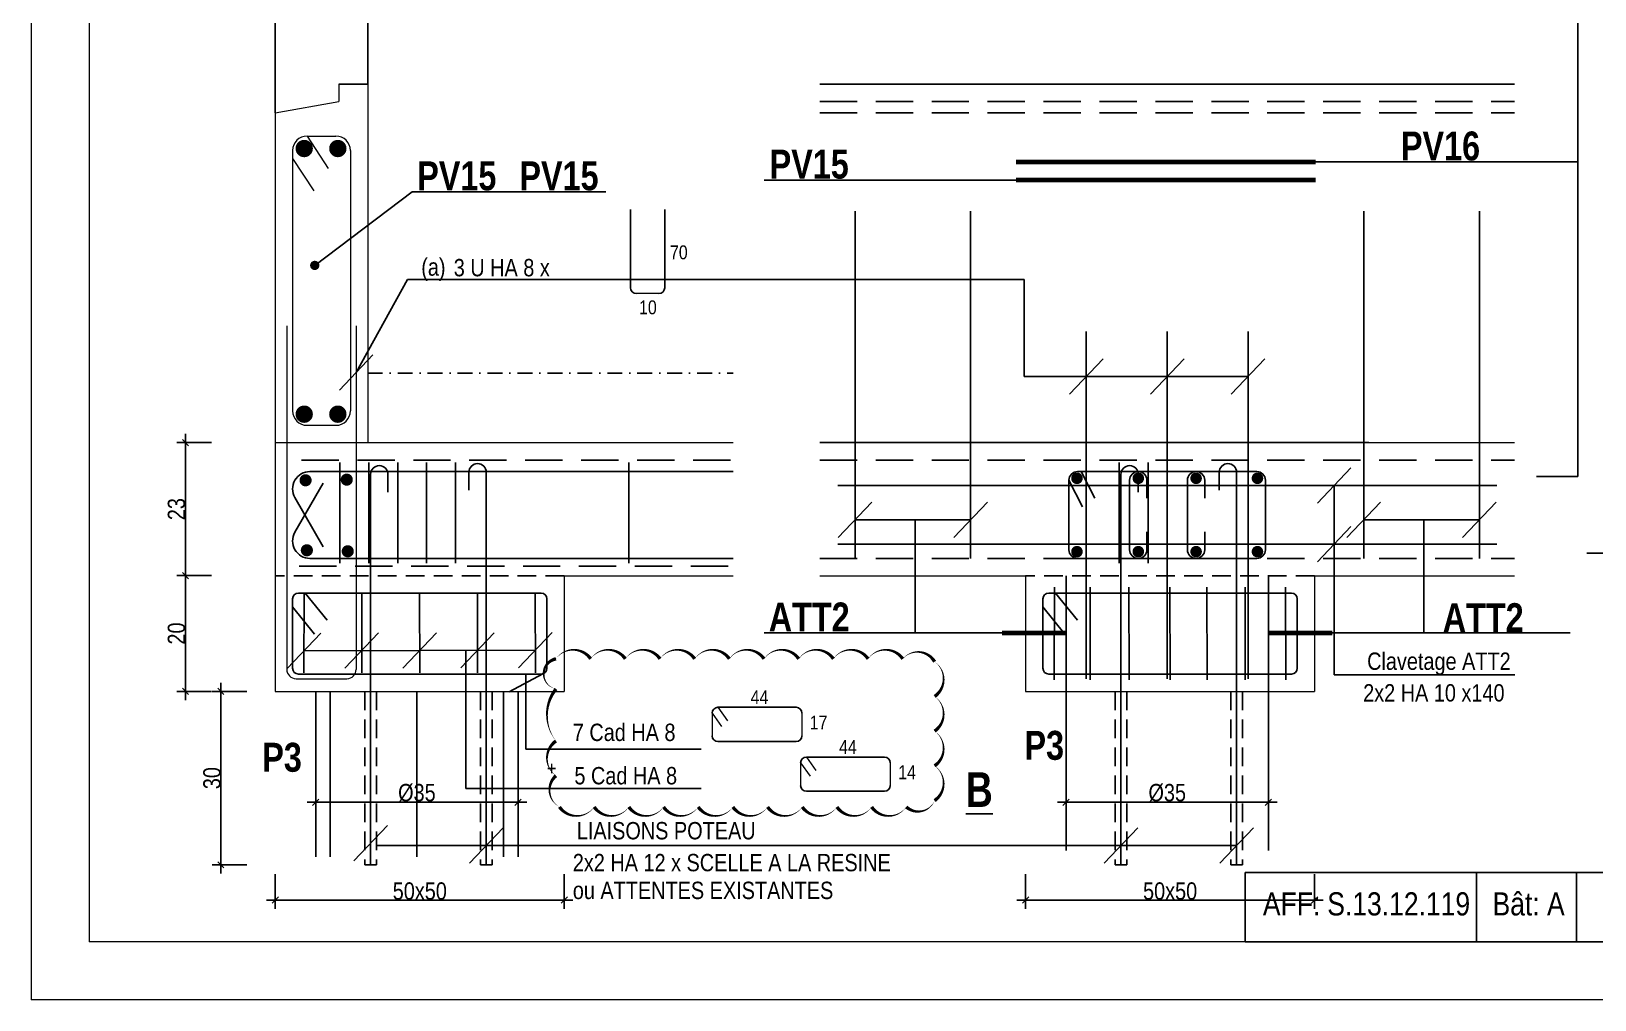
# Model space of a CAD drawing. Header units: centimetres. Extents: x 26838 to 35143, y -19090 to -13510.
# Drawn here: x 33043 to 34395, y -14995 to -14158 of the extents above; entities that cross this region are included whole.
import ezdxf
from ezdxf.enums import TextEntityAlignment as Align

# ---------------------------------------------------------------- set-up
doc = ezdxf.new("R2010")
doc.units = ezdxf.units.CM
doc.header["$LTSCALE"] = 25.4
doc.header["$PDMODE"] = 1
doc.header["$PDSIZE"] = -2
doc.linetypes.add('CACHEX2', pattern=[19.05, 12.7, -6.35])
doc.linetypes.add('TIRETPTX2', pattern=[50.8, 25.4, -12.7, 0, -12.7])
for name, color, linetype in [('01_cote_gen', 4, 'Continuous'), ('01_fenetres', 171, 'Continuous'), ('01_linteaux', 2, 'Continuous'), ('01_murs_sup', 2, 'CACHEX2'), ('01_poch_BN', 9, 'Continuous'), ('01_poch_murs', 253, 'Continuous'), ('01_texte', 230, 'Continuous'), ('AA_COTES', 2, 'Continuous')]:
    doc.layers.add(name, color=color, linetype=linetype)
for name, color, linetype, lineweight in [('01_murs_coup', 5, 'Continuous', 60), ('01_résv', 32, 'Continuous', 9), ('01_sem', 42, 'Continuous', 15)]:
    doc.layers.add(name, color=color, linetype=linetype, lineweight=lineweight)
doc.styles.add('impact', font='impact.ttf')
doc.styles.add('STYLE2', font='ARIALN.TTF')
doc.styles.add('Titre', font='ariblk.ttf')
doc.dimstyles.new('JB25', dxfattribs={"dimscale": 0.1, "dimtxt": 150, "dimasz": 15, "dimexe": 0.1, "dimexo": 0.1, "dimgap": 0.09, "dimtad": 1, "dimdec": 1, "dimlfac": 0.5, "dimdsep": 46, "dimtxsty": 'STYLE2', "dimblk1": 'BOND_G', "dimblk2": 'BOND_D', "dimsah": 1, "dimcen": 1.5, "dimdle": 0.01, "dimse1": 1, "dimse2": 1, "dimclrd": 4, "dimclre": 2, "dimclrt": 6, "dimazin": 2, "dimtfac": 2.333333, "dimtdec": 1, "dimtix": 1, "dimtmove": 2, "dimatfit": 3, "dimldrblk": 'BOND_G', "dimfxl": 1, "dimtolj": 1, "dimtzin": 0, "dimarcsym": 0})
doc.dimstyles.new('JB50', dxfattribs={"dimscale": 0.1, "dimtxt": 150, "dimasz": 15, "dimexe": 0.1, "dimexo": 0.1, "dimgap": 0.09, "dimtad": 1, "dimdec": 1, "dimdsep": 46, "dimtxsty": 'STYLE2', "dimblk1": 'BOND_G', "dimblk2": 'BOND_D', "dimsah": 1, "dimcen": 1.5, "dimdle": 0.01, "dimse1": 1, "dimse2": 1, "dimclrd": 4, "dimclre": 2, "dimclrt": 6, "dimazin": 2, "dimtfac": 2.333333, "dimtdec": 1, "dimtix": 1, "dimtmove": 2, "dimatfit": 3, "dimldrblk": 'BOND_G', "dimfxl": 1, "dimtolj": 1, "dimtzin": 0, "dimarcsym": 0})

# ---------------------------------------------------------------- blocks, each defined once
blk = doc.blocks.new('BOND_G')
at = {"layer": 'AA_COTES', "color": 0}
for p, q in [((0, -5), (0, 15)), ((5, 0), (-5, 0)), ((1.77, 1.77), (-1.77, -1.77))]:
    blk.add_line(p, q, dxfattribs=at)
blk = doc.blocks.new('BOND_D')
at = {"layer": 'AA_COTES', "color": 0}
for p, q in [((5, 0), (-5, 0)), ((-1.77, -1.77), (1.77, 1.77)), ((0, 5), (0, -15))]:
    blk.add_line(p, q, dxfattribs=at)
blk = doc.blocks.new('*D172')
at = {"color": 4, "lineweight": -2, "transparency": 16777216}
blk.add_line((34111.2, -14824.5), (33939.2, -14824.5), dxfattribs=at)
at = {"layer": 'Defpoints', "color": 0, "transparency": 16777216}
for p in [(33937.7, -14802.5), (34112.7, -14802.5), (33937.7, -14824.5)]:
    blk.add_point(p, dxfattribs=at)
at = {"color": 4, "lineweight": -2, "transparency": 16777216, "xscale": 1.5, "yscale": 1.5, "zscale": 1.5, "rotation": 180}
blk.add_blockref('BOND_D', (33937.7, -14824.5), dxfattribs=at)
at = {"color": 4, "lineweight": -2, "transparency": 16777216, "xscale": 1.5, "yscale": 1.5, "zscale": 1.5}
blk.add_blockref('BOND_G', (34112.7, -14824.5), dxfattribs=at)
at = {"color": 6, "transparency": 16777216, "insert": (34025.2, -14816.4), "char_height": 15, "attachment_point": 5, "style": 'STYLE2'}
blk.add_mtext('\\A1;%%C35', dxfattribs=at)
blk = doc.blocks.new('*D173')
at = {"color": 4, "lineweight": -2, "transparency": 16777216}
blk.add_line((33462.2, -14824.5), (33290.2, -14824.5), dxfattribs=at)
at = {"layer": 'Defpoints', "color": 0, "transparency": 16777216}
for p in [(33288.7, -14802.5), (33463.7, -14802.5), (33288.7, -14824.5)]:
    blk.add_point(p, dxfattribs=at)
at = {"color": 4, "lineweight": -2, "transparency": 16777216, "xscale": 1.5, "yscale": 1.5, "zscale": 1.5, "rotation": 180}
blk.add_blockref('BOND_D', (33288.7, -14824.5), dxfattribs=at)
at = {"color": 4, "lineweight": -2, "transparency": 16777216, "xscale": 1.5, "yscale": 1.5, "zscale": 1.5}
blk.add_blockref('BOND_G', (33463.7, -14824.5), dxfattribs=at)
at = {"color": 6, "transparency": 16777216, "insert": (33376.2, -14816.4), "char_height": 15, "attachment_point": 5, "style": 'STYLE2'}
blk.add_mtext('\\A1;%%C35', dxfattribs=at)
blk = doc.blocks.new('*D176')
at = {"color": 4, "lineweight": -2, "transparency": 16777216}
blk.add_line((33206.7, -14877.1), (33206.7, -14730.1), dxfattribs=at)
at = {"layer": 'Defpoints', "color": 0, "transparency": 16777216}
for p in [(33206.7, -14728.6), (33426.2, -14728.6), (33436.2, -14878.6)]:
    blk.add_point(p, dxfattribs=at)
at = {"color": 4, "lineweight": -2, "transparency": 16777216, "xscale": 1.5, "yscale": 1.5, "zscale": 1.5}
for name, p, rotation in [('BOND_D', (33206.7, -14728.6), 90), ('BOND_G', (33206.7, -14878.6), 270)]:
    blk.add_blockref(name, p, dxfattribs=dict(at, rotation=rotation))
at = {"color": 6, "transparency": 16777216, "insert": (33199, -14803.6), "char_height": 15, "attachment_point": 5, "rotation": 90, "style": 'STYLE2'}
blk.add_mtext('\\A1;30', dxfattribs=at)
blk = doc.blocks.new('*D174')
at = {"layer": '01_poch_BN', "color": 4, "lineweight": -2, "transparency": 16777216}
blk.add_line((33176, -14627.1), (33176, -14515.1), dxfattribs=at)
at = {"layer": 'Defpoints', "color": 0, "transparency": 16777216}
for p in [(33176, -14513.6), (33253.7, -14513.6), (33253.7, -14628.6)]:
    blk.add_point(p, dxfattribs=at)
at = {"layer": '01_poch_BN', "color": 4, "lineweight": -2, "transparency": 16777216, "xscale": 1.5, "yscale": 1.5, "zscale": 1.5}
for name, p, rotation in [('BOND_D', (33176, -14513.6), 90), ('BOND_G', (33176, -14628.6), 270)]:
    blk.add_blockref(name, p, dxfattribs=dict(at, rotation=rotation))
at = {"layer": '01_poch_BN', "color": 6, "transparency": 16777216, "insert": (33168.3, -14571.1), "char_height": 15, "attachment_point": 5, "rotation": 90, "style": 'STYLE2'}
blk.add_mtext('\\A1;23', dxfattribs=at)
blk = doc.blocks.new('*D177')
at = {"layer": '01_poch_BN', "color": 4, "lineweight": -2, "transparency": 16777216}
blk.add_line((33502.2, -14909), (33255.2, -14909), dxfattribs=at)
at = {"layer": 'Defpoints', "color": 0, "transparency": 16777216}
for p in [(33253.7, -14728.6), (33503.7, -14728.6), (33253.7, -14909)]:
    blk.add_point(p, dxfattribs=at)
at = {"layer": '01_poch_BN', "color": 4, "lineweight": -2, "transparency": 16777216, "xscale": 1.5, "yscale": 1.5, "zscale": 1.5, "rotation": 180}
blk.add_blockref('BOND_D', (33253.7, -14909), dxfattribs=at)
at = {"layer": '01_poch_BN', "color": 4, "lineweight": -2, "transparency": 16777216, "xscale": 1.5, "yscale": 1.5, "zscale": 1.5}
blk.add_blockref('BOND_G', (33503.7, -14909), dxfattribs=at)
at = {"layer": '01_poch_BN', "color": 6, "transparency": 16777216, "insert": (33378.7, -14901.3), "char_height": 15, "attachment_point": 5, "style": 'STYLE2'}
blk.add_mtext('\\A1;50x50', dxfattribs=at)
blk = doc.blocks.new('*D175')
at = {"layer": '01_poch_BN', "color": 4, "lineweight": -2, "transparency": 16777216}
blk.add_line((34151.2, -14909), (33904.2, -14909), dxfattribs=at)
at = {"layer": 'Defpoints', "color": 0, "transparency": 16777216}
for p in [(33902.7, -14728.6), (34152.7, -14728.6), (33902.7, -14909)]:
    blk.add_point(p, dxfattribs=at)
at = {"layer": '01_poch_BN', "color": 4, "lineweight": -2, "transparency": 16777216, "xscale": 1.5, "yscale": 1.5, "zscale": 1.5, "rotation": 180}
blk.add_blockref('BOND_D', (33902.7, -14909), dxfattribs=at)
at = {"layer": '01_poch_BN', "color": 4, "lineweight": -2, "transparency": 16777216, "xscale": 1.5, "yscale": 1.5, "zscale": 1.5}
blk.add_blockref('BOND_G', (34152.7, -14909), dxfattribs=at)
at = {"layer": '01_poch_BN', "color": 6, "transparency": 16777216, "insert": (34027.7, -14901.3), "char_height": 15, "attachment_point": 5, "style": 'STYLE2'}
blk.add_mtext('\\A1;50x50', dxfattribs=at)
blk = doc.blocks.new('*D180')
at = {"layer": '01_poch_BN', "color": 4, "lineweight": -2, "transparency": 16777216}
blk.add_line((33176, -14727.1), (33176, -14630.1), dxfattribs=at)
at = {"layer": 'Defpoints', "color": 0, "transparency": 16777216}
for p in [(33176, -14628.6), (33198.5, -14628.6), (33229.2, -14728.6)]:
    blk.add_point(p, dxfattribs=at)
at = {"layer": '01_poch_BN', "color": 4, "lineweight": -2, "transparency": 16777216, "xscale": 1.5, "yscale": 1.5, "zscale": 1.5}
for name, p, rotation in [('BOND_D', (33176, -14628.6), 90), ('BOND_G', (33176, -14728.6), 270)]:
    blk.add_blockref(name, p, dxfattribs=dict(at, rotation=rotation))
at = {"layer": '01_poch_BN', "color": 6, "transparency": 16777216, "insert": (33168.3, -14678.6), "char_height": 15, "attachment_point": 5, "rotation": 90, "style": 'STYLE2'}
blk.add_mtext('\\A1;20', dxfattribs=at)

msp = doc.modelspace()

# ---------------------------------------------------------------- linework, layer by layer
msp.add_line((33724.68, -14513.64), (34199.56, -14513.64))
at = {"layer": '01_cote_gen', "color": 2, "lineweight": 0, "ltscale": 0.5}
for p, q in [((33585.56, -14384.68), (33565.95, -14384.68)), ((33631.61, -14747.4), (33631.61, -14767.01)), ((33631.61, -14747.4), (33639.79, -14758.97)), ((33636.61, -14742.4), (33644.79, -14753.97)), ((33709.2, -14747.4), (33709.2, -14767.01)), ((33708.11, -14790.4), (33708.11, -14810.01)), ((33708.11, -14790.4), (33716.29, -14801.97)), ((33713.11, -14785.4), (33721.29, -14796.97)), ((33785.7, -14790.4), (33785.7, -14810.01))]:
    msp.add_line(p, q, dxfattribs=at)
at = {"layer": '01_fenetres', "ltscale": 30}
for p, q in [((35092.66, -14885.12), (34092.66, -14885.12)), ((34092.66, -14885.12), (34092.66, -14935.12)), ((34292.66, -14885.12), (34292.66, -14945.12)), ((34379.09, -14885.12), (34379.09, -14945.12)), ((35092.66, -14945.12), (34092.66, -14945.12))]:
    msp.add_line(p, q, dxfattribs=at)
at = {"layer": '01_linteaux', "ltscale": 0.1}
for p, q in [((33253.68, -14056.03), (33253.68, -14228.64)), ((33333.68, -14056.03), (33333.68, -14203.64)), ((33253.68, -14228.64), (33253.68, -14166.24)), ((33333.68, -14203.64), (33333.68, -14166.24)), ((33724.68, -14203.64), (34325.67, -14203.64)), ((33755.18, -14613.64), (33755.18, -14313.64)), ((33855.18, -14613.64), (33855.18, -14313.64)), ((34195.18, -14613.64), (34195.18, -14313.64)), ((34295.18, -14613.64), (34295.18, -14313.64)), ((33955.18, -14717.64), (33955.18, -14417.64)), ((34025.18, -14717.64), (34025.18, -14417.64)), ((34095.18, -14717.64), (34095.18, -14417.64)), ((33309.62, -14530.93), (33309.62, -14617.93)), ((33334.62, -14530.93), (33334.62, -14617.93)), ((33359.62, -14530.93), (33359.62, -14617.93)), ((33384.62, -14530.93), (33384.62, -14617.93)), ((33409.62, -14530.93), (33409.62, -14617.93)), ((33559.62, -14530.93), (33559.62, -14617.93)), ((33983.62, -14530.93), (33983.62, -14617.93)), ((34008.62, -14530.93), (34008.62, -14617.93)), ((33270.69, -14591.14), (33295.2, -14548.69)), ((33649.81, -14538.64), (33283.68, -14538.64)), ((33336.18, -14541.02), (33336.18, -14878.64)), ((33351.18, -14541.02), (33351.18, -14556.54)), ((33421.18, -14539.25), (33421.18, -14554.78)), ((33436.18, -14539.25), (33436.18, -14878.64)), ((33740.18, -14550.57), (34310.18, -14550.57)), ((33940.18, -14606.14), (33940.18, -14546.14)), ((33940.18, -14546.14), (33951.8, -14569.19)), ((33947.68, -14538.64), (34102.68, -14538.64)), ((33950.82, -14538.64), (33962.45, -14561.69)), ((33985.18, -14541.02), (33985.18, -14878.64)), ((33992.68, -14606.14), (33992.68, -14546.14)), ((34000.18, -14541.02), (34000.18, -14556.54)), ((34007.68, -14546.14), (34007.68, -14561.67)), ((34025.18, -14546.14), (34025.18, -14613.64)), ((34042.68, -14606.14), (34042.68, -14546.14)), ((34057.68, -14546.14), (34057.68, -14561.67)), ((34070.18, -14539.25), (34070.18, -14554.78)), ((34085.18, -14539.25), (34085.18, -14878.64)), ((34110.18, -14606.14), (34110.18, -14546.14)), ((33270.69, -14561.14), (33295.2, -14603.59)), ((34007.68, -14606.14), (34007.68, -14590.62)), ((34057.68, -14606.14), (34057.68, -14590.62)), ((33740.18, -14601.39), (34310.18, -14601.39)), ((33649.81, -14613.64), (33283.68, -14613.64)), ((33947.68, -14613.64), (34102.68, -14613.64)), ((33937.68, -14628.64), (33937.68, -14866.18)), ((34112.68, -14628.64), (34112.68, -14866.18)), ((33273.68, -14643.64), (33483.68, -14643.64)), ((33278.66, -14644.49), (33278.47, -14712.6)), ((33279.63, -14643.64), (33298.66, -14667.18)), ((33328.66, -14644.49), (33328.47, -14712.6)), ((33378.48, -14644.49), (33378.68, -14712.6)), ((33428.48, -14644.49), (33428.68, -14712.6)), ((33478.48, -14644.49), (33478.68, -14712.6)), ((33922.68, -14643.64), (34132.68, -14643.64)), ((33927.66, -14638.49), (33927.47, -14718.6)), ((33928.63, -14643.64), (33947.66, -14667.18)), ((33958.66, -14638.49), (33958.47, -14718.6)), ((33991.98, -14638.49), (33992.18, -14718.6)), ((34027.48, -14638.49), (34027.68, -14718.6)), ((34059.48, -14638.49), (34059.68, -14718.6)), ((34092.48, -14638.49), (34092.68, -14718.6)), ((34127.48, -14638.49), (34127.68, -14718.6)), ((33268.68, -14648.64), (33268.68, -14708.64)), ((33268.68, -14655.56), (33287.71, -14679.1)), ((33488.68, -14648.64), (33488.68, -14708.64)), ((33917.68, -14648.64), (33917.68, -14708.64)), ((33917.68, -14655.56), (33936.71, -14679.1)), ((34137.68, -14648.64), (34137.68, -14708.64)), ((33273.68, -14713.64), (33483.68, -14713.64)), ((33922.68, -14713.64), (34132.68, -14713.64)), ((33288.68, -14728.64), (33288.68, -14871.67)), ((33463.68, -14728.64), (33463.68, -14871.67)), ((33331.18, -14878.64), (33341.18, -14878.64)), ((33431.18, -14878.64), (33441.18, -14878.64)), ((33980.18, -14878.64), (33990.18, -14878.64)), ((34080.18, -14878.64), (34090.18, -14878.64))]:
    msp.add_line(p, q, dxfattribs=at)
at = {"layer": '01_linteaux', "linetype": 'Continuous'}
for p, q in [((33560.95, -14312.1), (33560.95, -14379.68)), ((33590.56, -14312.1), (33590.56, -14379.68)), ((33636.61, -14742.4), (33704.2, -14742.4)), ((33636.61, -14772.01), (33704.2, -14772.01)), ((33713.11, -14785.4), (33780.7, -14785.4)), ((33713.11, -14815.01), (33780.7, -14815.01))]:
    msp.add_line(p, q, dxfattribs=at)
at = {"layer": '01_linteaux', "linetype": 'TIRETPTX2', "ltscale": 0.02}
msp.add_line((33333.68, -14453.64), (33649.81, -14453.64), dxfattribs=at)
at = {"layer": '01_linteaux', "ltscale": 0.1, "const_width": 5}
for points in [[(33949.62, -14544.43, -1), (33944.62, -14544.43, -1)], [(34002.68, -14544.43, -1), (33997.68, -14544.43, -1)], [(34047.68, -14544.43, 1), (34052.68, -14544.43, 1)], [(34100.73, -14544.43, 1), (34105.73, -14544.43, 1)], [(33949.62, -14607.86, 1), (33944.62, -14607.86, 1)], [(34002.68, -14607.86, 1), (33997.68, -14607.86, 1)], [(34047.68, -14607.86, -1), (34052.68, -14607.86, -1)], [(34100.73, -14607.86, -1), (34105.73, -14607.86, -1)]]:
    msp.add_lwpolyline(points, format="xyb", close=True, dxfattribs=at)
at = {"layer": '01_linteaux', "linetype": 'Continuous'}
for centre, start, end in [((33565.95, -14379.68), 180, 270), ((33585.56, -14379.68), 270, 0), ((33636.61, -14747.4), 90, 180), ((33704.2, -14747.4), 0, 90), ((33636.61, -14767.01), 180, 270), ((33704.2, -14767.01), 270, 0), ((33713.11, -14790.4), 90, 180), ((33780.7, -14790.4), 0, 90), ((33713.11, -14810.01), 180, 270), ((33780.7, -14810.01), 270, 0)]:
    msp.add_arc(centre, 5, start, end, dxfattribs=at)
at = {"layer": '01_linteaux', "ltscale": 0.1}
for centre, radius, start, end in [((33343.68, -14541.02), 7.5, 90, 180), ((33343.68, -14541.02), 7.5, 360, 90), ((33428.68, -14539.25), 7.5, 90, 180), ((33428.68, -14539.25), 7.5, 0, 90), ((33992.68, -14541.02), 7.5, 90, 180), ((33992.68, -14541.02), 7.5, 360, 90), ((34077.68, -14539.25), 7.5, 90, 180), ((34077.68, -14539.25), 7.5, 0, 90), ((33283.68, -14553.64), 15, 90, 210), ((33947.68, -14546.14), 7.5, 90, 180), ((34000.18, -14546.14), 7.5, 90, 180), ((34000.18, -14546.14), 7.5, 360, 90), ((34050.18, -14546.14), 7.5, 90, 180), ((34050.18, -14546.14), 7.5, 360, 90), ((34102.68, -14546.14), 7.5, 0, 90), ((33283.68, -14598.64), 15, 150, 270), ((33947.68, -14606.14), 7.5, 180, 270), ((34000.18, -14606.14), 7.5, 180, 270), ((34000.18, -14606.14), 7.5, 270, 360), ((34050.18, -14606.14), 7.5, 180, 270), ((34050.18, -14606.14), 7.5, 270, 360), ((34102.68, -14606.14), 7.5, 270, 0), ((33273.68, -14648.64), 5, 90, 180), ((33483.68, -14648.64), 5, 0, 90), ((33922.68, -14648.64), 5, 90, 180), ((34132.68, -14648.64), 5, 0, 90), ((33273.68, -14708.64), 5, 180, 270), ((33483.68, -14708.64), 5, 270, 0), ((33922.68, -14708.64), 5, 180, 270), ((34132.68, -14708.64), 5, 270, 0)]:
    msp.add_arc(centre, radius, start, end, dxfattribs=at)
at = {"layer": '01_murs_coup', "linetype": 'Continuous', "lineweight": 5}
for p, q in [((33308.68, -14203.64), (33308.68, -14218.64)), ((33308.68, -14203.64), (33333.68, -14203.64)), ((33308.68, -14203.64), (33308.68, -14218.64)), ((33333.68, -14203.64), (33308.68, -14203.64)), ((33333.68, -14203.64), (33333.68, -14513.64)), ((33333.68, -14203.64), (33333.68, -14513.64)), ((33253.68, -14228.64), (33308.68, -14218.64)), ((33253.68, -14228.64), (33308.68, -14218.64)), ((33253.68, -14228.64), (33253.68, -14628.64)), ((33253.68, -14228.64), (33253.68, -14513.64)), ((33253.68, -14513.64), (33649.81, -14513.64)), ((33333.68, -14513.64), (33649.81, -14513.64)), ((33724.68, -14513.64), (34325.67, -14513.64)), ((33333.68, -14613.64), (33649.81, -14613.64)), ((33253.68, -14628.64), (33253.68, -14728.64)), ((33503.68, -14628.64), (33649.81, -14628.64)), ((33503.68, -14628.64), (33503.68, -14728.64)), ((33724.68, -14628.64), (33902.68, -14628.64)), ((33902.68, -14628.64), (33902.68, -14728.64)), ((34152.68, -14628.64), (34152.68, -14728.64)), ((34152.68, -14628.64), (34325.67, -14628.64)), ((33253.68, -14728.64), (33503.68, -14728.64)), ((33902.68, -14728.64), (34152.68, -14728.64))]:
    msp.add_line(p, q, dxfattribs=at)
at = {"layer": '01_murs_sup', "ltscale": 0.1}
for p, q in [((33724.68, -14218.64), (34325.67, -14218.64)), ((33724.68, -14228.64), (34325.67, -14228.64)), ((33276.35, -14528.64), (33649.81, -14528.64)), ((33724.68, -14528.64), (34325.67, -14528.64)), ((33724.68, -14613.64), (34325.67, -14613.64)), ((33274.43, -14620.35), (33649.81, -14620.35))]:
    msp.add_line(p, q, dxfattribs=at)
at = {"layer": '01_murs_sup', "ltscale": 0.05}
for p, q in [((33503.68, -14628.64), (33253.68, -14628.64)), ((34152.68, -14628.64), (33902.68, -14628.64)), ((33331.18, -14728.64), (33331.18, -14878.64)), ((33341.18, -14728.64), (33341.18, -14878.64)), ((33431.18, -14728.64), (33431.18, -14878.64)), ((33441.18, -14728.64), (33441.18, -14878.64)), ((33980.18, -14728.64), (33980.18, -14878.64)), ((33990.18, -14728.64), (33990.18, -14878.64)), ((34080.18, -14728.64), (34080.18, -14878.64)), ((34090.18, -14728.64), (34090.18, -14878.64))]:
    msp.add_line(p, q, dxfattribs=at)
at = {"layer": '01_poch_BN'}
msp.add_line((34092.66, -14885.12), (34092.66, -14945.12), dxfattribs=at)
at = {"layer": '01_poch_murs', "ltscale": 0.1}
for p, q in [((33301.18, -14871.67), (33301.18, -14728.64)), ((33336.18, -14871.67), (33336.18, -14728.64)), ((33376.18, -14728.64), (33376.18, -14871.67)), ((33436.18, -14871.67), (33436.18, -14728.64)), ((33451.18, -14871.67), (33451.18, -14728.64)), ((33985.18, -14871.67), (33985.18, -14728.64)), ((34085.18, -14871.67), (34085.18, -14728.64))]:
    msp.add_line(p, q, dxfattribs=at)
at = {"layer": '01_résv'}
for p, q in [((33042.66, -13510.12), (33042.66, -14995.12)), ((33092.66, -13560.12), (33092.66, -14945.12)), ((35092.66, -14945.12), (33092.66, -14945.12)), ((35142.66, -14995.12), (33042.66, -14995.12))]:
    msp.add_line(p, q, dxfattribs=at)
at = {"layer": '01_sem', "color": 2, "lineweight": 0, "ltscale": 7}
for p, q in [((33281.18, -14248.64), (33306.18, -14248.64)), ((33281.18, -14248.64), (33299.56, -14276.64)), ((33268.68, -14261.14), (33268.68, -14486.14)), ((33318.68, -14261.14), (33318.68, -14486.14)), ((33268.68, -14268.1), (33287.06, -14296.09)), ((33263.68, -14412.64), (33263.68, -14709.64)), ((33323.68, -14412.64), (33323.68, -14709.64)), ((33281.18, -14498.64), (33306.18, -14498.64)), ((33271.68, -14717.64), (33315.68, -14717.64))]:
    msp.add_line(p, q, dxfattribs=at)
at = {"layer": '01_sem', "color": 2, "lineweight": 0, "ltscale": 7, "flags": 128}
for points, const_width in [([(33274.97, -14259.4, 1), (33282.47, -14259.4, 1)], 7.5), ([(33304.07, -14259.4, 1), (33311.57, -14259.4, 1)], 7.5), ([(33274.97, -14489.02, 1), (33282.47, -14489.02, 1)], 7.5), ([(33304.07, -14489.02, 1), (33311.57, -14489.02, 1)], 7.5), ([(33277.28, -14546.18, 1), (33282.53, -14546.18, 1)], 5.25), ([(33312.92, -14545.62, 1), (33318.17, -14545.62, 1)], 5.25), ([(33278.41, -14606.67, 1), (33283.66, -14606.67, 1)], 5.25), ([(33313.76, -14607.52, 1), (33319.01, -14607.52, 1)], 5.25)]:
    msp.add_lwpolyline(points, format="xyb", close=True, dxfattribs=dict(at, const_width=const_width))
at = {"layer": '01_sem', "color": 2, "lineweight": 0, "ltscale": 7}
for centre, radius, start, end in [((33281.18, -14261.14), 12.5, 90, 180), ((33306.18, -14261.14), 12.5, 0, 90), ((33281.18, -14486.14), 12.5, 180, 270), ((33306.18, -14486.14), 12.5, 270, 0), ((33271.68, -14709.64), 8, 180, 270), ((33315.68, -14709.64), 8, 270, 0)]:
    msp.add_arc(centre, radius, start, end, dxfattribs=at)
at = {"layer": '01_texte', "ltscale": 30}
for p, q in [((34380.34, -13812.58), (34380.34, -14542.83)), ((33368, -14372.69), (33323.68, -14453)), ((33901.5, -14372.69), (33368, -14372.69)), ((33901.5, -14372.69), (33901.5, -14456.5)), ((33309.14, -14468.24), (33338.22, -14437.76)), ((33940.64, -14471.74), (33969.71, -14441.26)), ((34010.64, -14471.74), (34039.71, -14441.26)), ((34080.64, -14471.74), (34109.71, -14441.26)), ((33901.5, -14456.5), (34095.18, -14456.5)), ((34095.18, -14456.5), (33955.18, -14456.5)), ((34155.05, -14565.8), (34184.12, -14535.33)), ((34169.58, -14550.57), (34169.58, -14714.35)), ((34380.34, -14542.83), (34344.51, -14542.83)), ((33740.64, -14595.56), (33769.71, -14565.08)), ((33840.64, -14595.56), (33869.71, -14565.08)), ((34180.64, -14595.56), (34209.71, -14565.08)), ((34280.64, -14595.56), (34309.71, -14565.08)), ((33855.18, -14580.32), (33755.18, -14580.32)), ((33807.19, -14580.32), (33807.19, -14678.06)), ((34155.05, -14616.63), (34184.12, -14586.15)), ((34295.18, -14580.32), (34195.18, -14580.32)), ((34247.19, -14580.32), (34247.19, -14678.06)), ((34423.87, -14609.27), (34388.04, -14609.27)), ((33263.99, -14708.74), (33293.07, -14678.26)), ((33313.99, -14708.61), (33343.07, -14678.14)), ((33364.07, -14708.49), (33393.15, -14678.01)), ((33414.07, -14708.37), (33443.15, -14677.89)), ((33464.07, -14708.24), (33493.15, -14677.76)), ((33455.96, -14728.88), (33485.04, -14713.4)), ((34169.58, -14714.35), (34325.82, -14714.35)), ((33321.64, -14875.08), (33350.72, -14844.6)), ((33421.64, -14877.18), (33450.72, -14846.7)), ((33970.64, -14877.18), (33999.71, -14846.7)), ((34070.64, -14877.18), (34099.71, -14846.7))]:
    msp.add_line(p, q, dxfattribs=at)
at = {"layer": '01_texte'}
for p, q in [((34380.34, -14270.95), (33896.44, -14270.95)), ((34153.55, -14286.66), (33676.64, -14286.66)), ((33287.84, -14360.44), (33372.01, -14296.75)), ((33372.01, -14296.75), (33539.74, -14296.75)), ((33937.68, -14678.06), (33676.64, -14678.06)), ((34112.68, -14678.06), (34373.71, -14678.06)), ((33278.53, -14693.5), (33478.61, -14693)), ((33418.5, -14693.15), (33418.5, -14812.5)), ((33470.5, -14713.64), (33470.5, -14778.5)), ((33470.5, -14778.5), (33622, -14778.5)), ((33418.5, -14812.5), (33622, -14812.5)), ((34085.18, -14861.94), (33341.92, -14861.94))]:
    msp.add_line(p, q, dxfattribs=at)
at = {"layer": '01_texte', "const_width": 4}
for points in [[(34153.55, -14270.95), (33894.34, -14270.95)], [(34153.55, -14286.66), (33894.34, -14286.66)], [(33937.68, -14678.06), (33882.3, -14678.06)], [(34112.68, -14678.06), (34168.05, -14678.06)]]:
    msp.add_lwpolyline(points, dxfattribs=at)
msp.add_lwpolyline([(33285.84, -14360.44, 1), (33289.84, -14360.44, 1)], format="xyb", close=True, dxfattribs=at)
at = {"layer": '01_texte'}
msp.add_lwpolyline([(33496.5, -14700.5, 0, 3, -0.5205671), (33526.5, -14700.5, 0, 3, -0.5205671), (33556.5, -14700.5, 0, 3, -0.5205671), (33586.5, -14700.5, 0, 3, -0.5205671), (33616.5, -14700.5, 0, 3, -0.5205671), (33646.5, -14700.5, 0, 3, -0.5205671), (33676.5, -14700.5, 0, 3, -0.5205671), (33706.5, -14700.5, 0, 3, -0.5205671), (33736.5, -14700.5, 0, 3, -0.5205671), (33766.5, -14700.5, 0, 3, -0.5205671), (33796.5, -14700.5, 0, 3, -0.5205671), (33824, -14703, 0, 3, -0.5205671), (33824, -14733, 0, 3, -0.5205671), (33824, -14763, 0, 3, -0.5205671), (33824, -14793, 0, 3, -0.5205671), (33824, -14823, 0, 3, -0.5205671), (33799.5, -14828.5, 0, 3, -0.5205671), (33769.5, -14828.5, 0, 3, -0.5205671), (33739.5, -14828.5, 0, 3, -0.5205671), (33709.5, -14828.5, 0, 3, -0.5205671), (33679.5, -14828.5, 0, 3, -0.5205671), (33649.5, -14828.5, 0, 3, -0.5205671), (33619.5, -14828.5, 0, 3, -0.5205671), (33589.5, -14828.5, 0, 3, -0.5205671), (33559.5, -14828.5, 0, 3, -0.5205671), (33529.5, -14828.5, 0, 3, -0.5205671), (33499.5, -14828.5, 0, 3, -0.5205671), (33496.5, -14801.5, 0, 3, -0.5205671), (33496.5, -14771.5, 0, 3, -0.3470447), (33496.5, -14726.5, 0, 3, -0.8208942)], format="xyseb", close=True, dxfattribs=at)

# ---------------------------------------------------------------- texts
at = {"layer": '01_texte', "style": 'Titre', "width": 0.7}
for s, p in [('PV16', (34261.57, -14277.2)), ('PV15', (33715.53, -14292.91)), ('PV15', (33410.72, -14303)), ('PV15', (33499.1, -14303)), ('ATT2', (33715.53, -14684.31)), ('ATT2', (34298.5, -14684.9)), ('P3', (33918.83, -14795.24)), ('P3', (33259.57, -14805.56))]:
    msp.add_text(s, height=25, dxfattribs=at).set_placement(p, align=Align.BOTTOM_CENTER)
at = {"layer": '01_texte'}
for s, height, style, p in [('70', 12, 'STYLE2', (33595.11, -14355.13)), ('(a)', 15, 'STYLE2', (33379.96, -14369.33)), ('3 U HA 8 x', 15, 'STYLE2', (33408.08, -14369.86)), ('10', 12, 'STYLE2', (33568.38, -14402.67)), ('Clavetage ATT2', 15, 'STYLE2', (34198.12, -14710.03)), ('2x2 HA 10 x140', 15, 'STYLE2', (34194.68, -14737.39)), ('44', 12, 'STYLE2', (33664.89, -14739.65)), ('17', 12, 'STYLE2', (33716.01, -14761.55)), ('7 Cad HA 8 ', 15, 'STYLE2', (33511.06, -14771.53)), ('44', 12, 'STYLE2', (33741.39, -14782.65)), ('+', 12, 'STYLE2', (33488.78, -14801.11)), ('5 Cad HA 8 ', 15, 'STYLE2', (33512.45, -14808.99)), ('14', 12, 'STYLE2', (33792.51, -14804.55)), ('%%UB', 30, 'impact', (33851.04, -14828.5)), ('LIAISONS POTEAU', 15, 'STYLE2', (33514.5, -14856.54)), ('2x2 HA 12 x SCELLE A LA RESINE  ', 15, 'STYLE2', (33511.06, -14884.11)), ('ou ATTENTES EXISTANTES', 15, 'STYLE2', (33511.06, -14908.12)), ('AFF:', 20, 'STYLE2', (34107.95, -14922.28)), ('S.13.12.119', 20, 'STYLE2', (34163.62, -14922.28)), ('Bât: A', 20, 'STYLE2', (34306.58, -14922.28))]:
    msp.add_text(s, height=height, dxfattribs=dict(at, style=style)).set_placement(p)

# ---------------------------------------------------------------- dimensions: what is measured, and where the dimension line sits
dim = msp.add_linear_dim(base=(33206.71, -14728.64), p1=(33436.18, -14878.64), p2=(33426.18, -14728.64), angle=90, text='30', dimstyle='JB50')
dim.commit()
dim.dimension.update_dxf_attribs({"geometry": '*D176', "text_midpoint": (33199.04, -14803.64)})
for base, p1, p2, picture, middle in [((33288.68, -14824.5), (33463.68, -14802.5), (33288.68, -14802.5), '*D173', (33376.18, -14816.41)), ((33937.68, -14824.5), (34112.68, -14802.5), (33937.68, -14802.5), '*D172', (34025.18, -14816.41))]:
    dim = msp.add_linear_dim(base=base, p1=p1, p2=p2, text='%%C35', dimstyle='JB50')
    dim.commit()
    dim.dimension.update_dxf_attribs({"geometry": picture, "text_midpoint": middle})
at = {"layer": '01_poch_BN'}
for base, p1, p2, text, picture, middle in [((33176, -14513.64), (33253.68, -14628.64), (33253.68, -14513.64), '23', '*D174', (33168.33, -14571.14)), ((33176, -14628.64), (33229.21, -14728.64), (33198.5, -14628.64), '20', '*D180', (33168.33, -14678.64))]:
    dim = msp.add_linear_dim(base=base, p1=p1, p2=p2, angle=90, text=text, dimstyle='JB25', dxfattribs=at)
    dim.commit()
    dim.dimension.update_dxf_attribs({"geometry": picture, "text_midpoint": middle})
for base, p1, p2, picture, middle in [((33253.68, -14909), (33503.68, -14728.64), (33253.68, -14728.64), '*D177', (33378.68, -14901.33)), ((33902.68, -14909), (34152.68, -14728.64), (33902.68, -14728.64), '*D175', (34027.68, -14901.33))]:
    dim = msp.add_linear_dim(base=base, p1=p1, p2=p2, text='50x50', dimstyle='JB25', dxfattribs=at)
    dim.commit()
    dim.dimension.update_dxf_attribs({"geometry": picture, "text_midpoint": middle})

doc.saveas('drawing.dxf')
